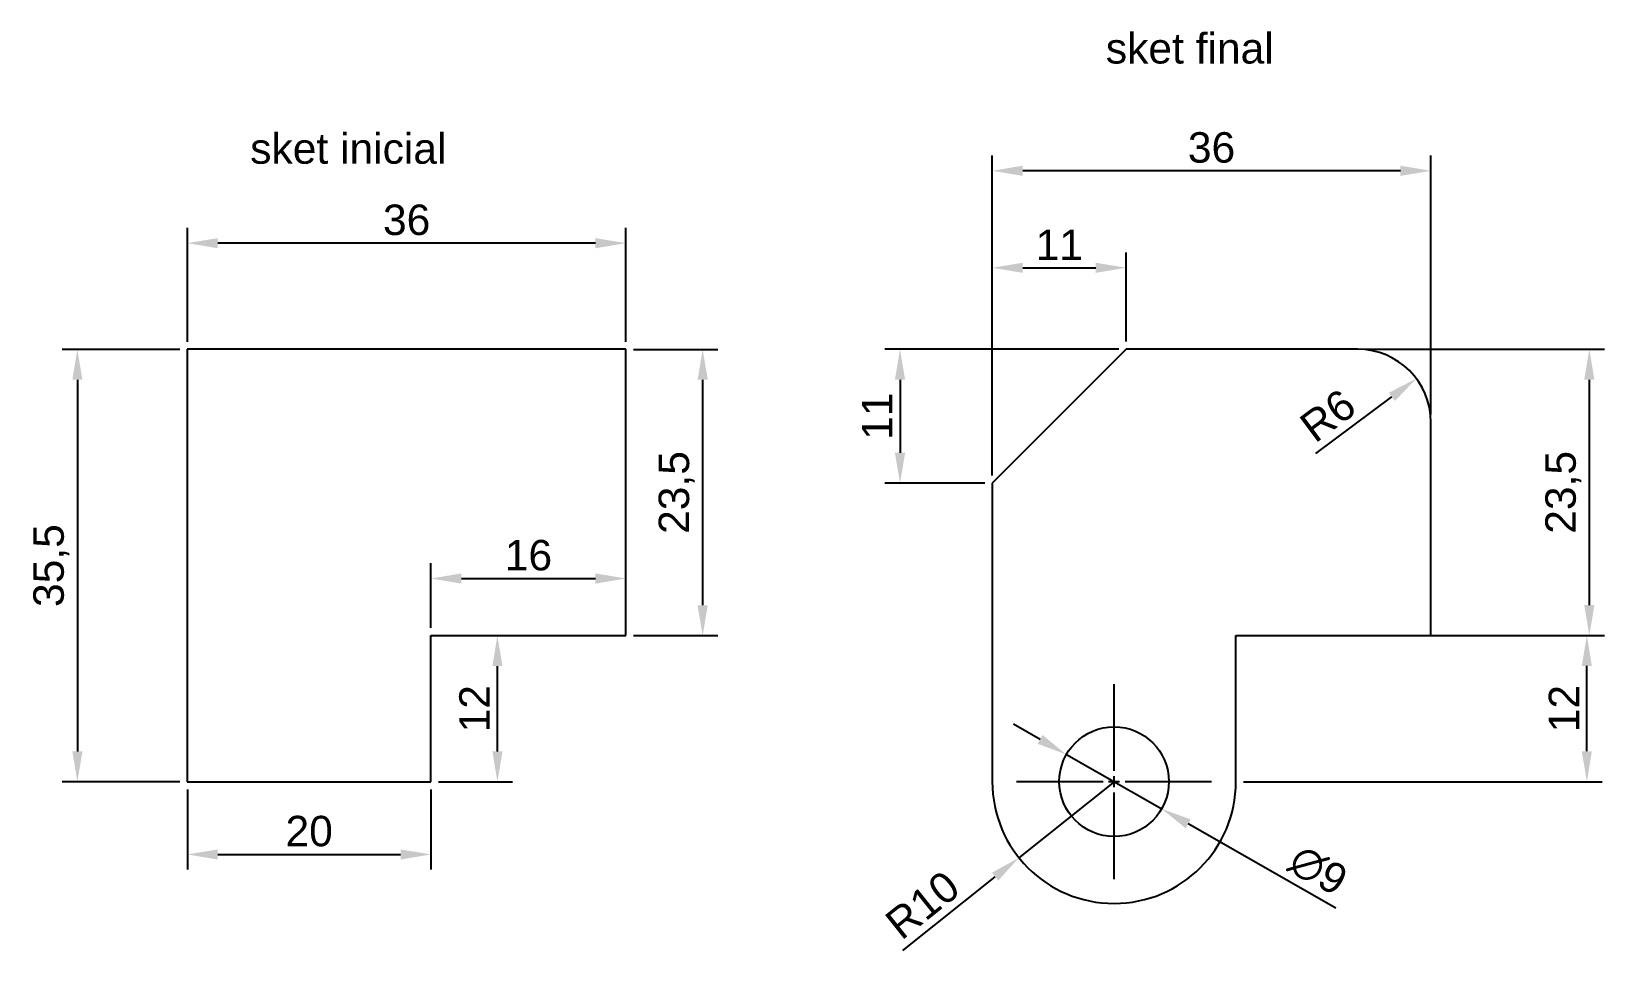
# Model space of a CAD drawing. Header units: millimetres. Extents: x 1836 to 1965, y 723 to 798.
import ezdxf

# ---------------------------------------------------------------- set-up
doc = ezdxf.new("R2010")
doc.units = ezdxf.units.MM
doc.linetypes.add('CENTER2', pattern=[28.575, 19.05, -3.175, 3.175, -3.175])
doc.layers.add('cotas', color=20, linetype='Continuous')
doc.layers.add('texto', color=70, linetype='Continuous')
doc.styles.get("Standard").update_dxf_attribs({"font": 'arial.ttf'})
doc.dimstyles.new('ISO-25', dxfattribs={"dimtxt": 2.5, "dimasz": 2.5, "dimexe": 1.25, "dimexo": 0.625, "dimtad": 1, "dimtxsty": 'Standard', "dimcen": 2.5, "dimadec": 0, "dimazin": 0, "dimtfac": 1, "dimtmove": 0, "dimatfit": 3, "dimfxl": 1, "dimarcsym": 0})

# ---------------------------------------------------------------- blocks, each defined once
blk = doc.blocks.new('*D4')
at = {"layer": 'cotas', "color": 0, "lineweight": -2, "transparency": 16777216}
for p, q in [((1848.39, 772.13), (1838.74, 772.13)), ((1839.99, 769.63), (1839.99, 739.13)), ((1848.39, 736.63), (1838.74, 736.63))]:
    blk.add_line(p, q, dxfattribs=at)
at = {"layer": 'cotas', "color": 0, "transparency": 16777216}
for points in [[(1839.58, 769.63), (1840.41, 769.63), (1839.99, 772.13)], [(1839.58, 739.13), (1840.41, 739.13), (1839.99, 736.63)]]:
    blk.add_solid(points, dxfattribs=at)
at = {"layer": 'Defpoints', "color": 0, "transparency": 16777216}
for p in [(1849.02, 772.13), (1839.99, 736.63), (1849.02, 736.63)]:
    blk.add_point(p, dxfattribs=at)
at = {"layer": 'cotas', "color": 0, "transparency": 16777216, "insert": (1837.86, 754.38), "char_height": 2.5, "attachment_point": 5, "rotation": 90}
blk.add_mtext('35,5', dxfattribs=at)
blk = doc.blocks.new('*D5')
at = {"layer": 'cotas', "color": 0, "lineweight": -2, "transparency": 16777216}
for p, q in [((1849.02, 772.76), (1849.02, 782.1)), ((1885.02, 772.76), (1885.02, 782.1)), ((1882.52, 780.85), (1851.52, 780.85))]:
    blk.add_line(p, q, dxfattribs=at)
at = {"layer": 'cotas', "color": 0, "transparency": 16777216}
for points in [[(1851.52, 781.26), (1851.52, 780.43), (1849.02, 780.85)], [(1882.52, 781.26), (1882.52, 780.43), (1885.02, 780.85)]]:
    blk.add_solid(points, dxfattribs=at)
at = {"layer": 'Defpoints', "color": 0, "transparency": 16777216}
for p in [(1849.02, 780.85), (1849.02, 772.13), (1885.02, 772.13)]:
    blk.add_point(p, dxfattribs=at)
at = {"layer": 'cotas', "color": 0, "transparency": 16777216, "insert": (1867.02, 782.75), "char_height": 2.5, "attachment_point": 5}
blk.add_mtext('36', dxfattribs=at)
blk = doc.blocks.new('*D6')
at = {"layer": 'cotas', "color": 0, "lineweight": -2, "transparency": 16777216}
for p, q in [((1885.64, 772.13), (1892.57, 772.13)), ((1891.32, 751.13), (1891.32, 769.63)), ((1885.64, 748.63), (1892.57, 748.63))]:
    blk.add_line(p, q, dxfattribs=at)
at = {"layer": 'cotas', "color": 0, "transparency": 16777216}
for points in [[(1890.9, 769.63), (1891.74, 769.63), (1891.32, 772.13)], [(1890.9, 751.13), (1891.74, 751.13), (1891.32, 748.63)]]:
    blk.add_solid(points, dxfattribs=at)
at = {"layer": 'Defpoints', "color": 0, "transparency": 16777216}
for p in [(1885.02, 772.13), (1891.32, 772.13), (1885.02, 748.63)]:
    blk.add_point(p, dxfattribs=at)
at = {"layer": 'cotas', "color": 0, "transparency": 16777216, "insert": (1889.19, 760.38), "char_height": 2.5, "attachment_point": 5, "rotation": 90}
blk.add_mtext('23,5', dxfattribs=at)
blk = doc.blocks.new('*D7')
at = {"layer": 'cotas', "color": 0, "lineweight": -2, "transparency": 16777216}
for p, q in [((1869.02, 749.26), (1869.02, 754.57)), ((1885.02, 749.26), (1885.02, 754.57)), ((1871.52, 753.32), (1882.52, 753.32))]:
    blk.add_line(p, q, dxfattribs=at)
at = {"layer": 'cotas', "color": 0, "transparency": 16777216}
for points in [[(1871.52, 753.74), (1871.52, 752.9), (1869.02, 753.32)], [(1882.52, 753.74), (1882.52, 752.9), (1885.02, 753.32)]]:
    blk.add_solid(points, dxfattribs=at)
at = {"layer": 'Defpoints', "color": 0, "transparency": 16777216}
for p in [(1885.02, 753.32), (1869.02, 748.63), (1885.02, 748.63)]:
    blk.add_point(p, dxfattribs=at)
at = {"layer": 'cotas', "color": 0, "transparency": 16777216, "insert": (1877.02, 755.22), "char_height": 2.5, "attachment_point": 5}
blk.add_mtext('16', dxfattribs=at)
blk = doc.blocks.new('*D8')
at = {"layer": 'cotas', "color": 0, "lineweight": -2, "transparency": 16777216}
for p, q in [((1869.64, 748.63), (1875.72, 748.63)), ((1874.47, 739.13), (1874.47, 746.13)), ((1869.64, 736.63), (1875.72, 736.63))]:
    blk.add_line(p, q, dxfattribs=at)
at = {"layer": 'cotas', "color": 0, "transparency": 16777216}
for points in [[(1874.06, 746.13), (1874.89, 746.13), (1874.47, 748.63)], [(1874.06, 739.13), (1874.89, 739.13), (1874.47, 736.63)]]:
    blk.add_solid(points, dxfattribs=at)
at = {"layer": 'Defpoints', "color": 0, "transparency": 16777216}
for p in [(1869.02, 748.63), (1874.47, 748.63), (1869.02, 736.63)]:
    blk.add_point(p, dxfattribs=at)
at = {"layer": 'cotas', "color": 0, "transparency": 16777216, "insert": (1872.59, 742.63), "char_height": 2.5, "attachment_point": 5, "rotation": 90}
blk.add_mtext('12', dxfattribs=at)
blk = doc.blocks.new('*D9')
at = {"layer": 'cotas', "color": 0, "lineweight": -2, "transparency": 16777216}
for p, q in [((1849.02, 736.01), (1849.02, 729.42)), ((1869.02, 736.01), (1869.02, 729.42)), ((1851.52, 730.67), (1866.52, 730.67))]:
    blk.add_line(p, q, dxfattribs=at)
at = {"layer": 'cotas', "color": 0, "transparency": 16777216}
for points in [[(1851.52, 731.08), (1851.52, 730.25), (1849.02, 730.67)], [(1866.52, 731.08), (1866.52, 730.25), (1869.02, 730.67)]]:
    blk.add_solid(points, dxfattribs=at)
at = {"layer": 'Defpoints', "color": 0, "transparency": 16777216}
for p in [(1849.02, 736.63), (1869.02, 736.63), (1869.02, 730.67)]:
    blk.add_point(p, dxfattribs=at)
at = {"layer": 'cotas', "color": 0, "transparency": 16777216, "insert": (1859.02, 732.57), "char_height": 2.5, "attachment_point": 5}
blk.add_mtext('20', dxfattribs=at)
blk = doc.blocks.new('*D13')
at = {"layer": 'cotas', "color": 0, "lineweight": -2, "transparency": 16777216}
for p, q in [((1925.09, 736.64), (1917.28, 730.4)), ((1907.74, 722.78), (1915.33, 728.84))]:
    blk.add_line(p, q, dxfattribs=at)
at = {"layer": 'cotas', "color": 0, "transparency": 16777216}
blk.add_solid([(1915.07, 729.17), (1915.59, 728.52), (1917.28, 730.4)], dxfattribs=at)
at = {"layer": 'Defpoints', "color": 0, "transparency": 16777216}
for p in [(1925.09, 736.64), (1917.28, 730.4)]:
    blk.add_point(p, dxfattribs=at)
at = {"layer": 'cotas', "color": 0, "transparency": 16777216, "insert": (1909.37, 726.52), "char_height": 2.5, "attachment_point": 5, "rotation": 38.6159}
blk.add_mtext('R10', dxfattribs=at)
blk = doc.blocks.new('*D14')
at = {"layer": 'cotas', "color": 0, "lineweight": -2, "transparency": 16777216}
blk.add_line((1941.66, 763.59), (1947.9, 768.24), dxfattribs=at)
at = {"layer": 'cotas', "color": 0, "transparency": 16777216}
blk.add_solid([(1947.65, 768.57), (1948.15, 767.9), (1949.9, 769.73)], dxfattribs=at)
at = {"layer": 'Defpoints', "color": 0, "transparency": 16777216}
for p in [(1949.9, 769.73), (1945.09, 766.14)]:
    blk.add_point(p, dxfattribs=at)
at = {"layer": 'cotas', "color": 0, "transparency": 16777216, "insert": (1942.64, 766.69), "char_height": 2.5, "attachment_point": 5, "rotation": 36.713}
blk.add_mtext('R6', dxfattribs=at)
blk = doc.blocks.new('*D16')
at = {"layer": 'cotas', "color": 0, "lineweight": -2, "transparency": 16777216}
for p, q in [((1945.72, 772.14), (1965.35, 772.14)), ((1964.1, 769.64), (1964.1, 751.14)), ((1951.72, 748.64), (1965.35, 748.64))]:
    blk.add_line(p, q, dxfattribs=at)
at = {"layer": 'cotas', "color": 0, "transparency": 16777216}
for points in [[(1963.68, 769.64), (1964.52, 769.64), (1964.1, 772.14)], [(1963.68, 751.14), (1964.52, 751.14), (1964.1, 748.64)]]:
    blk.add_solid(points, dxfattribs=at)
at = {"layer": 'Defpoints', "color": 0, "transparency": 16777216}
for p in [(1945.09, 772.14), (1951.09, 748.64), (1964.1, 748.64)]:
    blk.add_point(p, dxfattribs=at)
at = {"layer": 'cotas', "color": 0, "transparency": 16777216, "insert": (1961.97, 760.39), "char_height": 2.5, "attachment_point": 5, "rotation": 90}
blk.add_mtext('23,5', dxfattribs=at)
blk = doc.blocks.new('*D17')
at = {"layer": 'cotas', "color": 0, "lineweight": -2, "transparency": 16777216}
for p, q in [((1915.09, 761.77), (1915.09, 788.04)), ((1951.09, 766.77), (1951.09, 788.04)), ((1948.59, 786.79), (1917.59, 786.79))]:
    blk.add_line(p, q, dxfattribs=at)
at = {"layer": 'cotas', "color": 0, "transparency": 16777216}
for points in [[(1917.59, 787.21), (1917.59, 786.37), (1915.09, 786.79)], [(1948.59, 787.21), (1948.59, 786.37), (1951.09, 786.79)]]:
    blk.add_solid(points, dxfattribs=at)
at = {"layer": 'Defpoints', "color": 0, "transparency": 16777216}
for p in [(1915.09, 786.79), (1951.09, 766.14), (1915.09, 761.14)]:
    blk.add_point(p, dxfattribs=at)
at = {"layer": 'cotas', "color": 0, "transparency": 16777216, "insert": (1933.09, 788.69), "char_height": 2.5, "attachment_point": 5}
blk.add_mtext('36', dxfattribs=at)
blk = doc.blocks.new('*D18')
at = {"layer": 'cotas', "color": 0, "lineweight": -2, "transparency": 16777216}
for p, q in [((1915.09, 761.77), (1915.09, 780.08)), ((1926.09, 772.77), (1926.09, 780.08)), ((1917.59, 778.83), (1923.59, 778.83))]:
    blk.add_line(p, q, dxfattribs=at)
at = {"layer": 'cotas', "color": 0, "transparency": 16777216}
for points in [[(1917.59, 779.24), (1917.59, 778.41), (1915.09, 778.83)], [(1923.59, 779.24), (1923.59, 778.41), (1926.09, 778.83)]]:
    blk.add_solid(points, dxfattribs=at)
at = {"layer": 'Defpoints', "color": 0, "transparency": 16777216}
for p in [(1926.09, 778.83), (1926.09, 772.14), (1915.09, 761.14)]:
    blk.add_point(p, dxfattribs=at)
at = {"layer": 'cotas', "color": 0, "transparency": 16777216, "insert": (1920.59, 780.71), "char_height": 2.5, "attachment_point": 5}
blk.add_mtext('11', dxfattribs=at)
blk = doc.blocks.new('*D19')
at = {"layer": 'cotas', "color": 0, "lineweight": -2, "transparency": 16777216}
for p, q in [((1925.47, 772.14), (1906.27, 772.14)), ((1907.52, 769.64), (1907.52, 763.64)), ((1914.47, 761.14), (1906.27, 761.14))]:
    blk.add_line(p, q, dxfattribs=at)
at = {"layer": 'cotas', "color": 0, "transparency": 16777216}
for points in [[(1907.1, 769.64), (1907.94, 769.64), (1907.52, 772.14)], [(1907.1, 763.64), (1907.94, 763.64), (1907.52, 761.14)]]:
    blk.add_solid(points, dxfattribs=at)
at = {"layer": 'Defpoints', "color": 0, "transparency": 16777216}
for p in [(1926.09, 772.14), (1907.52, 761.14), (1915.09, 761.14)]:
    blk.add_point(p, dxfattribs=at)
at = {"layer": 'cotas', "color": 0, "transparency": 16777216, "insert": (1905.64, 766.64), "char_height": 2.5, "attachment_point": 5, "rotation": 90}
blk.add_mtext('11', dxfattribs=at)
blk = doc.blocks.new('*U20')
at = {"layer": 'cotas', "color": 0, "linetype": 'CENTER2', "transparency": 16777216}
for p, q in [((0, 0.9), (0, 8)), ((-8, 0), (-0.9, 0)), ((0.9, 0), (8, 0)), ((0, -8), (0, -0.9))]:
    blk.add_line(p, q, dxfattribs=at)
at = {"layer": 'cotas', "color": 0, "linetype": 'Continuous', "transparency": 16777216}
for p, q in [((-0.45, 0), (0.45, 0)), ((0, -0.45), (0, 0.45))]:
    blk.add_line(p, q, dxfattribs=at)
blk = doc.blocks.new('*D21')
at = {"layer": 'cotas', "color": 0, "lineweight": -2, "transparency": 16777216}
for p, q in [((1935.72, 748.64), (1965.15, 748.64)), ((1963.9, 739.14), (1963.9, 746.14)), ((1935.72, 736.64), (1965.15, 736.64))]:
    blk.add_line(p, q, dxfattribs=at)
at = {"layer": 'cotas', "color": 0, "transparency": 16777216}
for points in [[(1963.48, 746.14), (1964.31, 746.14), (1963.9, 748.64)], [(1963.48, 739.14), (1964.31, 739.14), (1963.9, 736.64)]]:
    blk.add_solid(points, dxfattribs=at)
at = {"layer": 'Defpoints', "color": 0, "transparency": 16777216}
for p in [(1935.09, 748.64), (1963.9, 748.64), (1935.09, 736.64)]:
    blk.add_point(p, dxfattribs=at)
at = {"layer": 'cotas', "color": 0, "transparency": 16777216, "insert": (1962.02, 742.64), "char_height": 2.5, "attachment_point": 5, "rotation": 90}
blk.add_mtext('12', dxfattribs=at)
blk = doc.blocks.new('*D22')
at = {"layer": 'cotas', "color": 0, "lineweight": -2, "transparency": 16777216}
for p, q in [((1919.01, 740.11), (1916.84, 741.35)), ((1921.18, 738.87), (1929, 734.41)), ((1943.3, 726.26), (1931.17, 733.18))]:
    blk.add_line(p, q, dxfattribs=at)
at = {"layer": 'cotas', "color": 0, "transparency": 16777216}
for points in [[(1919.22, 740.47), (1918.81, 739.75), (1921.18, 738.87)], [(1931.38, 733.54), (1930.97, 732.81), (1929, 734.41)]]:
    blk.add_solid(points, dxfattribs=at)
at = {"layer": 'Defpoints', "color": 0, "transparency": 16777216}
for p in [(1921.18, 738.87), (1929, 734.41)]:
    blk.add_point(p, dxfattribs=at)
at = {"layer": 'cotas', "color": 0, "transparency": 16777216, "insert": (1941.84, 729.36), "char_height": 2.5, "attachment_point": 5, "rotation": 330.3083}
blk.add_mtext('∅9', dxfattribs=at)

msp = doc.modelspace()

# ---------------------------------------------------------------- linework, layer by layer
for p, q in [((1885.016, 772.133), (1849.016, 772.133)), ((1849.016, 772.133), (1849.016, 736.633)), ((1885.016, 748.633), (1885.016, 772.133)), ((1926.093, 772.144), (1915.093, 761.144)), ((1945.093, 772.144), (1926.093, 772.144)), ((1951.093, 748.644), (1951.093, 766.144)), ((1915.093, 761.144), (1915.093, 736.644)), ((1869.016, 736.633), (1869.016, 748.633)), ((1869.016, 748.633), (1885.016, 748.633)), ((1935.093, 736.644), (1935.093, 748.644)), ((1935.093, 748.644), (1951.093, 748.644)), ((1849.016, 736.633), (1869.016, 736.633))]:
    msp.add_line(p, q)
msp.add_circle((1925.093, 736.644), 4.5)
for centre, radius, start, end in [((1945.093, 766.144), 6, 0, 90), ((1925.093, 736.644), 10, 180, 0)]:
    msp.add_arc(centre, radius, start, end)

# ---------------------------------------------------------------- block references
at = {"layer": 'cotas', "linetype": 'CENTER2'}
msp.add_blockref('*U20', (1925.093, 736.644), dxfattribs=at)

# ---------------------------------------------------------------- texts
at = {"layer": 'texto', "char_height": 2.5, "attachment_point": 1}
for s, width, insert in [('sket final', 25.72628, (1924.414, 798.094)), ('sket inicial', 25.72632, (1854.181, 789.869))]:
    msp.add_mtext_dynamic_manual_height_columns(s, width=width, gutter_width=12.5, heights=[0], dxfattribs=dict(at, insert=insert))

# ---------------------------------------------------------------- dimensions: what is measured, and where the dimension line sits
at = {"layer": 'cotas'}
for base, p1, p2, picture, middle in [((1915.093, 786.79), (1951.093, 766.144), (1915.093, 761.144), '*D17', (1933.093, 788.692)), ((1849.016, 780.847), (1885.016, 772.133), (1849.016, 772.133), '*D5', (1867.016, 782.749)), ((1926.093, 778.827), (1915.093, 761.144), (1926.093, 772.144), '*D18', (1920.593, 780.707)), ((1885.016, 753.318), (1869.016, 748.633), (1885.016, 748.633), '*D7', (1877.016, 755.22)), ((1869.016, 730.666), (1849.016, 736.633), (1869.016, 736.633), '*D9', (1859.016, 732.568))]:
    dim = msp.add_linear_dim(base=base, p1=p1, p2=p2, dimstyle='ISO-25', dxfattribs=at)
    dim.commit()
    dim.dimension.update_dxf_attribs({"geometry": picture, "text_midpoint": middle})
for base, p1, p2, picture, middle in [((1839.992, 736.633), (1849.016, 772.133), (1849.016, 736.633), '*D4', (1837.865, 754.383)), ((1891.319, 772.133), (1885.016, 748.633), (1885.016, 772.133), '*D6', (1889.192, 760.383)), ((1907.52, 761.144), (1926.093, 772.144), (1915.093, 761.144), '*D19', (1905.64, 766.644)), ((1964.099, 748.644), (1945.093, 772.144), (1951.093, 748.644), '*D16', (1961.972, 760.394)), ((1874.472, 748.633), (1869.016, 736.633), (1869.016, 748.633), '*D8', (1872.592, 742.633)), ((1963.898, 748.644), (1935.093, 736.644), (1935.093, 748.644), '*D21', (1962.018, 742.644))]:
    dim = msp.add_linear_dim(base=base, p1=p1, p2=p2, angle=90, dimstyle='ISO-25', dxfattribs=at)
    dim.commit()
    dim.dimension.update_dxf_attribs({"geometry": picture, "text_midpoint": middle})
dim = msp.add_radius_dim(center=(1945.093, 766.144), mpoint=(1949.903, 769.731), dimstyle='ISO-25', dxfattribs=at)
dim.commit()
dim.dimension.update_dxf_attribs({"geometry": '*D14', "text_midpoint": (1943.778, 765.164), "dimtype": 164})
dim = msp.add_diameter_dim_2p(p1=(1921.184, 738.873), p2=(1929.002, 734.415), dimstyle='ISO-25', dxfattribs=at)
dim.commit()
dim.dimension.update_dxf_attribs({"geometry": '*D22', "text_midpoint": (1940.862, 727.652), "dimtype": 163})
dim = msp.add_radius_dim(center=(1925.093, 736.644), mpoint=(1917.279, 730.403), dimstyle='ISO-25', dxfattribs=at)
dim.commit()
dim.dimension.update_dxf_attribs({"geometry": '*D13', "text_midpoint": (1909.367, 726.517)})

doc.saveas('drawing.dxf')
